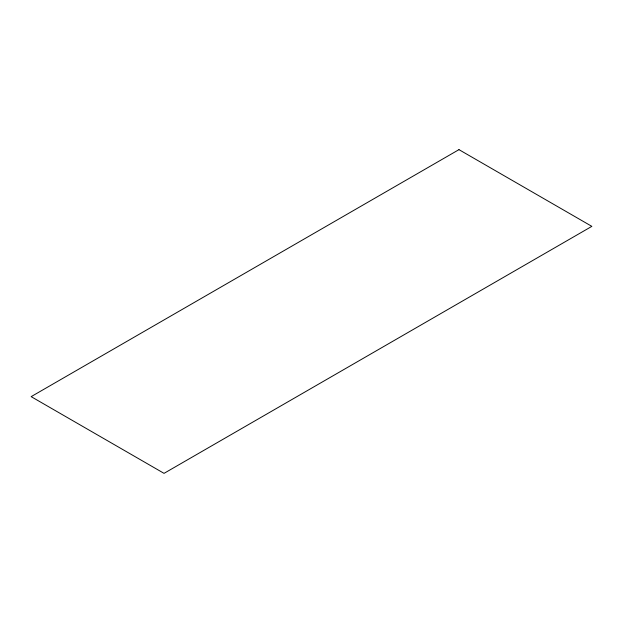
<?xml version="1.0" encoding="UTF-8"?>
<svg xmlns="http://www.w3.org/2000/svg" width="623" height="623" viewBox="0 0 623 623"><rect width="100%" height="100%" fill="white"/><g stroke="black" fill="none" stroke-linecap="round" stroke-linejoin="round"><path stroke-width="0.93" d="M458.964 149.645L31.15 396.641L164.036 473.355L591.85 226.359L458.964 149.645"/></g></svg>
